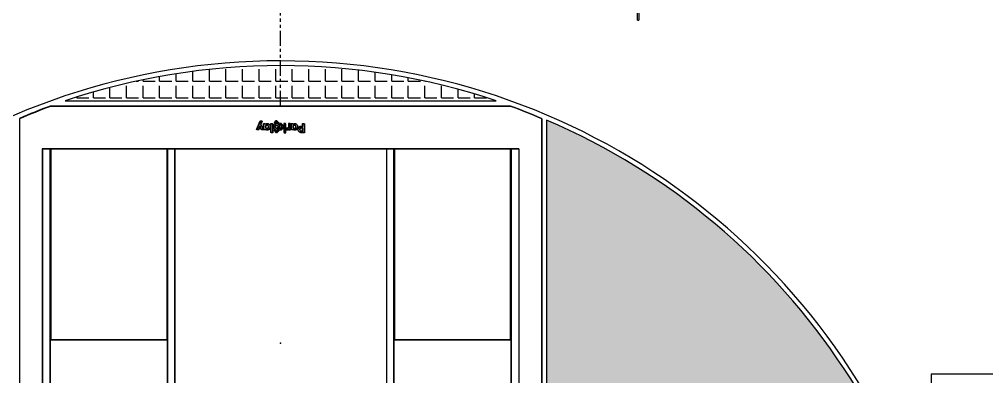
# Model space of a CAD drawing. Header units: millimetres. Extents: x 748 to 17792, y 1005 to 4889.
# Drawn here: x 964.4 to 1372.1, y 3989 to 4139.7 of the extents above; entities that cross this region are included whole.
import ezdxf

# ---------------------------------------------------------------- set-up
doc = ezdxf.new("R2010")
doc.units = ezdxf.units.MM
doc.linetypes.add('PHANTOM', pattern=[12.7, 6.35, -1.27, 1.27, -1.27, 1.27, -1.27])
doc.layers.add('PK24-LOGO', color=7, linetype='Continuous')
for name, color, linetype, true_color in [('PK24-SYS-ROOM', 8, 'Continuous', 0x808080), ('PK24E-COMP-PALLET', 132, 'Continuous', 0x00b7c8), ('PK24E-HELPER', 253, 'PHANTOM', 0xa1a1a1)]:
    doc.layers.add(name, color=color, linetype=linetype, true_color=true_color)
pattern_1 = [(0, (-7784.5265, -15290.783), (0, 6.985), [5.08, -1.905]), (90, (-7784.5265, -15290.783), (-6.985, 4e-16), [5.08, -1.905])]

# ---------------------------------------------------------------- blocks, each defined once
blk = doc.blocks.new('ELIFTTT-CHASIS--TOP-COMP-PKE24')
at = {"layer": 'PK24E-HELPER'}
blk.add_point((0, 167.5), dxfattribs=at)
blk = doc.blocks.new('ELIFTTT---TOP-SYS-PKE24')
blk.add_blockref('ELIFTTT-CHASIS--TOP-COMP-PKE24', (0, 0))
blk = doc.blocks.new('LOGO----DECOR-PK24')
at = {"layer": 'PK24-LOGO'}
for p, q in [((-10, 2.13), (-8.71, 2.13)), ((-10, -1.62), (-10, 2.13)), ((-9.29, 1.47), (-9.29, 0.11)), ((-8.76, 1.47), (-9.29, 1.47)), ((-9.29, 0.11), (-8.76, 0.11)), ((-8.61, 1.46), (-8.76, 1.47)), ((-8.76, 0.11), (-8.61, 0.13)), ((-8.71, 2.13), (-8.43, 2.11)), ((-8.48, 1.42), (-8.61, 1.46)), ((-8.61, 0.13), (-8.48, 0.17)), ((-8.36, 1.35), (-8.48, 1.42)), ((-8.48, 0.17), (-8.36, 0.23)), ((-8.43, 2.11), (-8.3, 2.07)), ((-8.26, 1.27), (-8.36, 1.35)), ((-8.36, 0.23), (-8.26, 0.31)), ((-8.3, 2.07), (-8.17, 2.03)), ((-8.19, 1.17), (-8.26, 1.27)), ((-8.26, 0.31), (-8.19, 0.41)), ((-8.13, 1.05), (-8.19, 1.17)), ((-8.19, 0.41), (-8.13, 0.53)), ((-8.17, 2.03), (-7.94, 1.9)), ((-8.09, 0.93), (-8.13, 1.05)), ((-8.13, 0.53), (-8.09, 0.66)), ((-8.08, 0.79), (-8.09, 0.93)), ((-8.09, 0.66), (-8.08, 0.79)), ((-7.94, 1.9), (-7.74, 1.74)), ((-7.74, 1.74), (-7.58, 1.55)), ((-7.58, 0.04), (-7.74, -0.16)), ((-7.58, 1.55), (-7.46, 1.32)), ((-7.46, 0.27), (-7.58, 0.04)), ((-7.46, 1.32), (-7.38, 1.06)), ((-7.38, 0.52), (-7.46, 0.27)), ((-7.38, 1.06), (-7.36, 0.79)), ((-7.36, 0.79), (-7.38, 0.52)), ((-7.19, -0.02), (-7.16, 0.13)), ((-7.16, 0.13), (-7.11, 0.26)), ((-7.11, 0.26), (-6.98, 0.49)), ((-6.98, 0.49), (-6.82, 0.68)), ((-6.82, 0.68), (-6.62, 0.82)), ((-6.62, 0.82), (-6.41, 0.92)), ((-6.42, 0.06), (-6.48, -0.05)), ((-6.33, 0.17), (-6.42, 0.06)), ((-6.41, 0.92), (-6.19, 0.98)), ((-6.23, 0.25), (-6.33, 0.17)), ((-6.11, 0.31), (-6.23, 0.25)), ((-6.19, 0.98), (-5.97, 1)), ((-5.98, 0.35), (-6.11, 0.31)), ((-5.84, 0.36), (-5.98, 0.35)), ((-5.97, 1), (-5.74, 0.98)), ((-5.71, 0.35), (-5.84, 0.36)), ((-5.74, 0.98), (-5.53, 0.92)), ((-5.58, 0.31), (-5.71, 0.35)), ((-5.47, 0.24), (-5.58, 0.31)), ((-5.53, 0.92), (-5.35, 0.82)), ((-5.37, 0.16), (-5.47, 0.24)), ((-5.29, 0.06), (-5.37, 0.16)), ((-5.35, 0.82), (-5.21, 0.7)), ((-5.23, -0.06), (-5.29, 0.06)), ((-5.21, 0.7), (-5.21, 0.95)), ((-5.21, 0.95), (-4.5, 0.95)), ((-4.5, 0.95), (-4.5, -1.62)), ((-3.41, 0.95), (-4.11, 0.95)), ((-4.11, 0.95), (-4.11, -1.62)), ((-3.41, 0.53), (-3.41, 0.95)), ((-3.36, 0.62), (-3.41, 0.53)), ((-3.37, -0.03), (-3.32, 0.06)), ((-3.29, 0.71), (-3.36, 0.62)), ((-3.32, 0.06), (-3.26, 0.13)), ((-3.22, 0.78), (-3.29, 0.71)), ((-3.26, 0.13), (-3.19, 0.19)), ((-3.14, 0.84), (-3.22, 0.78)), ((-3.19, 0.19), (-3.11, 0.23)), ((-3.05, 0.89), (-3.14, 0.84)), ((-3.11, 0.23), (-3.02, 0.26)), ((-2.94, 0.92), (-3.05, 0.89)), ((-3.02, 0.26), (-2.92, 0.27)), ((-2.83, 0.94), (-2.94, 0.92)), ((-2.92, 0.27), (-2.42, 0.27)), ((-2.7, 0.95), (-2.83, 0.94)), ((-2.42, 0.95), (-2.7, 0.95)), ((-2.42, 0.27), (-2.42, 0.95)), ((-1.42, 2.13), (-2.13, 2.13)), ((-2.13, 2.13), (-2.13, -1.62)), ((-1.42, -1.62), (-1.42, 2.13)), ((-0.37, 0.95), (-1.42, -0.33)), ((-0.61, -0.33), (0.44, 0.95)), ((0.44, 0.95), (-0.37, 0.95)), ((0.44, 0.19), (0.36, -0.06)), ((0.56, 0.41), (0.44, 0.19)), ((0.72, 0.61), (0.56, 0.41)), ((0.92, 0.77), (0.72, 0.61)), ((0.77, 1.32), (0.79, 1.37)), ((0.78, 1.26), (0.77, 1.32)), ((0.81, 1.24), (0.78, 1.26)), ((0.79, 1.37), (1.61, 2.19)), ((0.85, 1.23), (0.81, 1.24)), ((0.89, 1.24), (0.85, 1.23)), ((1.07, 1.32), (0.89, 1.24)), ((1.15, 0.9), (0.92, 0.77)), ((1.27, 1.37), (1.07, 1.32)), ((1.07, -0.08), (1.13, 0.03)), ((1.13, 0.03), (1.21, 0.12)), ((1.4, 0.98), (1.15, 0.9)), ((1.21, 0.12), (1.3, 0.2)), ((1.46, 1.41), (1.27, 1.37)), ((1.3, 0.2), (1.41, 0.26)), ((1.67, 1), (1.4, 0.98)), ((1.41, 0.26), (1.54, 0.3)), ((1.67, 1.42), (1.46, 1.41)), ((1.54, 0.3), (1.67, 0.31)), ((1.61, 2.19), (1.67, 2.21)), ((1.67, 2.21), (1.73, 2.19)), ((1.87, 1.41), (1.67, 1.42)), ((1.94, 0.98), (1.67, 1)), ((1.67, 0.31), (1.8, 0.3)), ((1.73, 2.19), (2.54, 1.37)), ((1.8, 0.3), (1.92, 0.26)), ((2.07, 1.37), (1.87, 1.41)), ((1.92, 0.26), (2.03, 0.2)), ((2.19, 0.9), (1.94, 0.98)), ((2.03, 0.2), (2.13, 0.12)), ((2.26, 1.32), (2.07, 1.37)), ((2.13, 0.12), (2.2, 0.03)), ((2.41, 0.77), (2.19, 0.9)), ((2.2, 0.03), (2.26, -0.08)), ((2.45, 1.24), (2.26, 1.32)), ((2.61, 0.61), (2.41, 0.77)), ((2.48, 1.23), (2.45, 1.24)), ((2.52, 1.24), (2.48, 1.23)), ((2.55, 1.26), (2.52, 1.24)), ((2.54, 1.37), (2.57, 1.32)), ((2.57, 1.32), (2.55, 1.26)), ((2.78, 0.41), (2.61, 0.61)), ((2.9, 0.19), (2.78, 0.41)), ((2.98, -0.06), (2.9, 0.19)), ((3.31, 2.13), (4.01, 2.13)), ((3.31, -1.62), (3.31, 2.13)), ((4.01, 2.13), (4.01, -1.62)), ((4.37, -0.02), (4.4, 0.13)), ((4.4, 0.13), (4.45, 0.26)), ((4.45, 0.26), (4.58, 0.49)), ((4.58, 0.49), (4.74, 0.68)), ((4.74, 0.68), (4.93, 0.82)), ((4.93, 0.82), (5.15, 0.92)), ((5.14, 0.06), (5.08, -0.05)), ((5.23, 0.17), (5.14, 0.06)), ((5.15, 0.92), (5.37, 0.98)), ((5.33, 0.25), (5.23, 0.17)), ((5.45, 0.31), (5.33, 0.25)), ((5.37, 0.98), (5.59, 1)), ((5.58, 0.35), (5.45, 0.31)), ((5.72, 0.36), (5.58, 0.35)), ((5.59, 1), (5.82, 0.98)), ((5.85, 0.35), (5.72, 0.36)), ((5.82, 0.98), (6.03, 0.92)), ((5.98, 0.31), (5.85, 0.35)), ((6.09, 0.24), (5.98, 0.31)), ((6.03, 0.92), (6.21, 0.82)), ((6.19, 0.16), (6.09, 0.24)), ((6.27, 0.06), (6.19, 0.16)), ((6.21, 0.82), (6.35, 0.7)), ((6.32, -0.06), (6.27, 0.06)), ((6.35, 0.7), (6.35, 0.95)), ((6.35, 0.95), (7.06, 0.95)), ((7.06, 0.95), (7.06, -1.62)), ((8.33, -1.51), (7.31, 0.95)), ((7.31, 0.95), (8.05, 0.95)), ((8.05, 0.95), (8.68, -0.63)), ((10, 0.95), (8.51, -2.81)), ((8.68, -0.63), (9.27, 0.95)), ((9.27, 0.95), (10, 0.95)), ((-9.29, -1.62), (-10, -1.62)), ((-8.71, -0.55), (-9.29, -0.55)), ((-9.29, -0.55), (-9.29, -1.62)), ((-8.43, -0.52), (-8.71, -0.55)), ((-8.3, -0.49), (-8.43, -0.52)), ((-8.17, -0.44), (-8.3, -0.49)), ((-7.94, -0.32), (-8.17, -0.44)), ((-7.74, -0.16), (-7.94, -0.32)), ((-7.22, -0.33), (-7.21, -0.17)), ((-7.21, -0.5), (-7.22, -0.33)), ((-7.21, -0.17), (-7.19, -0.02)), ((-7.19, -0.65), (-7.21, -0.5)), ((-7.16, -0.79), (-7.19, -0.65)), ((-7.1, -0.92), (-7.16, -0.79)), ((-6.97, -1.15), (-7.1, -0.92)), ((-6.81, -1.34), (-6.97, -1.15)), ((-6.62, -1.48), (-6.81, -1.34)), ((-6.41, -1.59), (-6.62, -1.48)), ((-6.52, -0.18), (-6.53, -0.33)), ((-6.53, -0.33), (-6.52, -0.47)), ((-6.48, -0.05), (-6.52, -0.18)), ((-6.52, -0.47), (-6.48, -0.6)), ((-6.48, -0.6), (-6.42, -0.72)), ((-6.42, -0.72), (-6.33, -0.82)), ((-6.19, -1.65), (-6.41, -1.59)), ((-6.33, -0.82), (-6.23, -0.9)), ((-6.23, -0.9), (-6.11, -0.97)), ((-5.98, -1.67), (-6.19, -1.65)), ((-6.11, -0.97), (-5.98, -1.01)), ((-5.98, -1.01), (-5.84, -1.02)), ((-5.74, -1.65), (-5.98, -1.67)), ((-5.84, -1.02), (-5.71, -1.01)), ((-5.53, -1.57), (-5.74, -1.65)), ((-5.71, -1.01), (-5.58, -0.97)), ((-5.58, -0.97), (-5.47, -0.9)), ((-5.35, -1.47), (-5.53, -1.57)), ((-5.47, -0.9), (-5.37, -0.82)), ((-5.37, -0.82), (-5.29, -0.72)), ((-5.21, -1.33), (-5.35, -1.47)), ((-5.29, -0.72), (-5.23, -0.6)), ((-5.2, -0.19), (-5.23, -0.06)), ((-5.23, -0.6), (-5.2, -0.47)), ((-5.21, -1.62), (-5.21, -1.33)), ((-5.21, -1.33), (-5.21, -1.33)), ((-4.5, -1.62), (-5.21, -1.62)), ((-5.19, -0.33), (-5.2, -0.19)), ((-5.2, -0.47), (-5.19, -0.33)), ((-4.11, -1.62), (-3.41, -1.62)), ((-3.41, -0.21), (-3.4, -0.12)), ((-3.41, -1.62), (-3.41, -0.21)), ((-3.4, -0.12), (-3.37, -0.03)), ((-2.13, -1.62), (-1.42, -1.62)), ((-1.42, -0.33), (-0.37, -1.62)), ((0.44, -1.62), (-0.61, -0.33)), ((-0.37, -1.62), (0.44, -1.62)), ((0.36, -0.06), (0.33, -0.33)), ((0.33, -0.33), (0.36, -0.6)), ((0.36, -0.6), (0.44, -0.85)), ((0.44, -0.85), (0.56, -1.08)), ((0.56, -1.08), (0.72, -1.28)), ((0.72, -1.28), (0.92, -1.44)), ((0.77, -1.98), (0.78, -1.93)), ((0.79, -2.04), (0.77, -1.98)), ((0.78, -1.93), (0.81, -1.9)), ((1.61, -2.85), (0.79, -2.04)), ((0.81, -1.9), (0.85, -1.89)), ((0.85, -1.89), (0.89, -1.9)), ((0.89, -1.9), (1.07, -1.98)), ((0.92, -1.44), (1.15, -1.56)), ((1.02, -0.33), (1.03, -0.2)), ((1.03, -0.46), (1.02, -0.33)), ((1.03, -0.2), (1.07, -0.08)), ((1.07, -0.59), (1.03, -0.46)), ((1.13, -0.7), (1.07, -0.59)), ((1.07, -1.98), (1.27, -2.04)), ((1.21, -0.79), (1.13, -0.7)), ((1.15, -1.56), (1.4, -1.64)), ((1.3, -0.87), (1.21, -0.79)), ((1.27, -2.04), (1.46, -2.07)), ((1.41, -0.93), (1.3, -0.87)), ((1.4, -1.64), (1.67, -1.67)), ((1.54, -0.97), (1.41, -0.93)), ((1.46, -2.07), (1.67, -2.09)), ((1.67, -0.98), (1.54, -0.97)), ((1.67, -2.88), (1.61, -2.85)), ((1.8, -0.97), (1.67, -0.98)), ((1.67, -1.67), (1.94, -1.64)), ((1.67, -2.09), (1.87, -2.07)), ((1.73, -2.85), (1.67, -2.88)), ((2.54, -2.04), (1.73, -2.85)), ((1.92, -0.93), (1.8, -0.97)), ((1.87, -2.07), (2.07, -2.04)), ((2.03, -0.87), (1.92, -0.93)), ((1.94, -1.64), (2.19, -1.56)), ((2.13, -0.79), (2.03, -0.87)), ((2.07, -2.04), (2.26, -1.98)), ((2.2, -0.7), (2.13, -0.79)), ((2.19, -1.56), (2.41, -1.44)), ((2.26, -0.59), (2.2, -0.7)), ((2.26, -0.08), (2.3, -0.2)), ((2.3, -0.46), (2.26, -0.59)), ((2.26, -1.98), (2.45, -1.9)), ((2.3, -0.2), (2.31, -0.33)), ((2.31, -0.33), (2.3, -0.46)), ((2.41, -1.44), (2.61, -1.28)), ((2.45, -1.9), (2.48, -1.89)), ((2.48, -1.89), (2.52, -1.9)), ((2.52, -1.9), (2.55, -1.93)), ((2.57, -1.98), (2.54, -2.04)), ((2.55, -1.93), (2.57, -1.98)), ((2.61, -1.28), (2.78, -1.08)), ((2.78, -1.08), (2.9, -0.85)), ((2.9, -0.85), (2.98, -0.6)), ((3, -0.33), (2.98, -0.06)), ((2.98, -0.6), (3, -0.33)), ((4.01, -1.62), (3.31, -1.62)), ((4.34, -0.17), (4.37, -0.02)), ((4.34, -0.33), (4.34, -0.17)), ((4.34, -0.5), (4.34, -0.33)), ((4.37, -0.65), (4.34, -0.5)), ((4.4, -0.79), (4.37, -0.65)), ((4.46, -0.92), (4.4, -0.79)), ((4.59, -1.15), (4.46, -0.92)), ((4.75, -1.34), (4.59, -1.15)), ((4.94, -1.48), (4.75, -1.34)), ((5.15, -1.59), (4.94, -1.48)), ((5.04, -0.18), (5.03, -0.33)), ((5.03, -0.33), (5.04, -0.47)), ((5.08, -0.05), (5.04, -0.18)), ((5.04, -0.47), (5.08, -0.6)), ((5.08, -0.6), (5.14, -0.72)), ((5.14, -0.72), (5.23, -0.82)), ((5.37, -1.65), (5.15, -1.59)), ((5.23, -0.82), (5.33, -0.9)), ((5.33, -0.9), (5.45, -0.97)), ((5.58, -1.67), (5.37, -1.65)), ((5.45, -0.97), (5.58, -1.01)), ((5.58, -1.01), (5.72, -1.02)), ((5.81, -1.65), (5.58, -1.67)), ((5.72, -1.02), (5.85, -1.01)), ((6.03, -1.57), (5.81, -1.65)), ((5.85, -1.01), (5.98, -0.97)), ((5.98, -0.97), (6.09, -0.9)), ((6.21, -1.47), (6.03, -1.57)), ((6.09, -0.9), (6.19, -0.82)), ((6.19, -0.82), (6.27, -0.72)), ((6.35, -1.33), (6.21, -1.47)), ((6.27, -0.72), (6.32, -0.6)), ((6.36, -0.19), (6.32, -0.06)), ((6.32, -0.6), (6.36, -0.47)), ((6.35, -1.62), (6.35, -1.33)), ((6.35, -1.33), (6.35, -1.33)), ((7.06, -1.62), (6.35, -1.62)), ((6.37, -0.33), (6.36, -0.19)), ((6.36, -0.47), (6.37, -0.33)), ((7.8, -2.81), (8.33, -1.51)), ((8.51, -2.81), (7.8, -2.81))]:
    blk.add_line(p, q, dxfattribs=at)
blk = doc.blocks.new('*U56')
at = {"layer": 'PK24E-COMP-PALLET'}
for p, q in [((262.27, 110), (-262.27, 110)), ((249.45, 100.42), (-249.45, 100.42)), ((249.45, -100.42), (249.45, 100.42)), ((249.45, 97.11), (-249.45, 97.11)), ((168.92, 47.89), (168.92, 96.89)), ((249.45, 96.89), (168.92, 96.89)), ((267.5, -96.99), (267.5, 96.99)), ((249.45, 47.67), (-249.45, 47.67)), ((249.45, 47.89), (168.92, 47.89)), ((249.45, 44.65), (-249.45, 44.65)), ((249.45, -44.65), (-249.45, -44.65)), ((249.45, -47.67), (-249.45, -47.67)), ((168.92, -96.89), (168.92, -47.89)), ((249.45, -47.89), (168.92, -47.89)), ((249.45, -97.11), (-249.45, -97.11)), ((249.45, -96.89), (168.92, -96.89)), ((249.45, -100.42), (-249.45, -100.42)), ((262.27, -110), (-262.27, -110))]:
    blk.add_line(p, q, dxfattribs=at)
for start, end in [(20.4566, 23.3531), (336.6469, 339.5434)]:
    blk.add_arc((7.5, 0), 277.5, start, end, dxfattribs=at)
at = {"linetype": 'Continuous', "rotation": 90}
blk.add_blockref('LOGO----DECOR-PK24', (258.48, 0), dxfattribs=at)
blk = doc.blocks.new('ROOM-TBANKWIDEDOOR--TOP-SYS-PKE24')
at = {"layer": 'PK24-SYS-ROOM'}
h = blk.add_hatch(dxfattribs=at)
h.set_pattern_fill('ANGLE', color=256)
h.set_pattern_definition(pattern_1)
edge = h.paths.add_edge_path()
edge.add_line((-90.72, 269.64), (90.98, 269.64))
edge.add_arc((0.13, 0.14), 284.4, 71.3707, 108.6293)
h = blk.add_hatch(dxfattribs=at)
h.set_pattern_fill('ANGLE', color=256)
h.set_pattern_definition(pattern_1)
edge = h.paths.add_edge_path()
edge.add_line((112.13, 261.56), (112.13, -261.28))
edge.add_arc((0.13, 0.14), 284.4, 293.1918, 426.8082)
for p, q in [((150.5, 303.72), (150.5, 315.67)), ((151, 315.67), (151, 303.72)), ((150.5, 303.72), (151, 303.72))]:
    blk.add_line(p, q, dxfattribs=at)
for points in [[(-274, 83.09), (-274, 112.14), (-274, 154.51), (-294, 154.51), (-294, 252.11), (-294, 349.72), (311.13, 349.72), (311, 252.11), (311, 154.51), (274.26, 154.51), (274.26, 112.14), (274.26, 83.06, 0.742222)], [(-90.72, 269.64), (90.98, 269.64, 0.164019)], [(112.13, 261.56), (112.13, -261.28, 0.659481)]]:
    blk.add_lwpolyline(points, format="xyb", close=True, dxfattribs=at)
at = {"layer": 'PK24E-HELPER'}
blk.add_line((0, 267.5), (0, 412.86), dxfattribs=at)
blk.add_line((0, 267.5), (0, 412.86), dxfattribs=at)
at = {"layer": 'PK24-SYS-ROOM', "rotation": 90}
for p in [(0, 0), (0.13, -0.14)]:
    blk.add_blockref('*U56', p, dxfattribs=at)

msp = doc.modelspace()

# ---------------------------------------------------------------- block references
at = {"color": 50, "lineweight": 9}
for name in ['ROOM-TBANKWIDEDOOR--TOP-SYS-PKE24', 'ELIFTTT---TOP-SYS-PKE24']:
    msp.add_blockref(name, (1074.44, 3835.62), dxfattribs=at)

doc.saveas('drawing.dxf')
